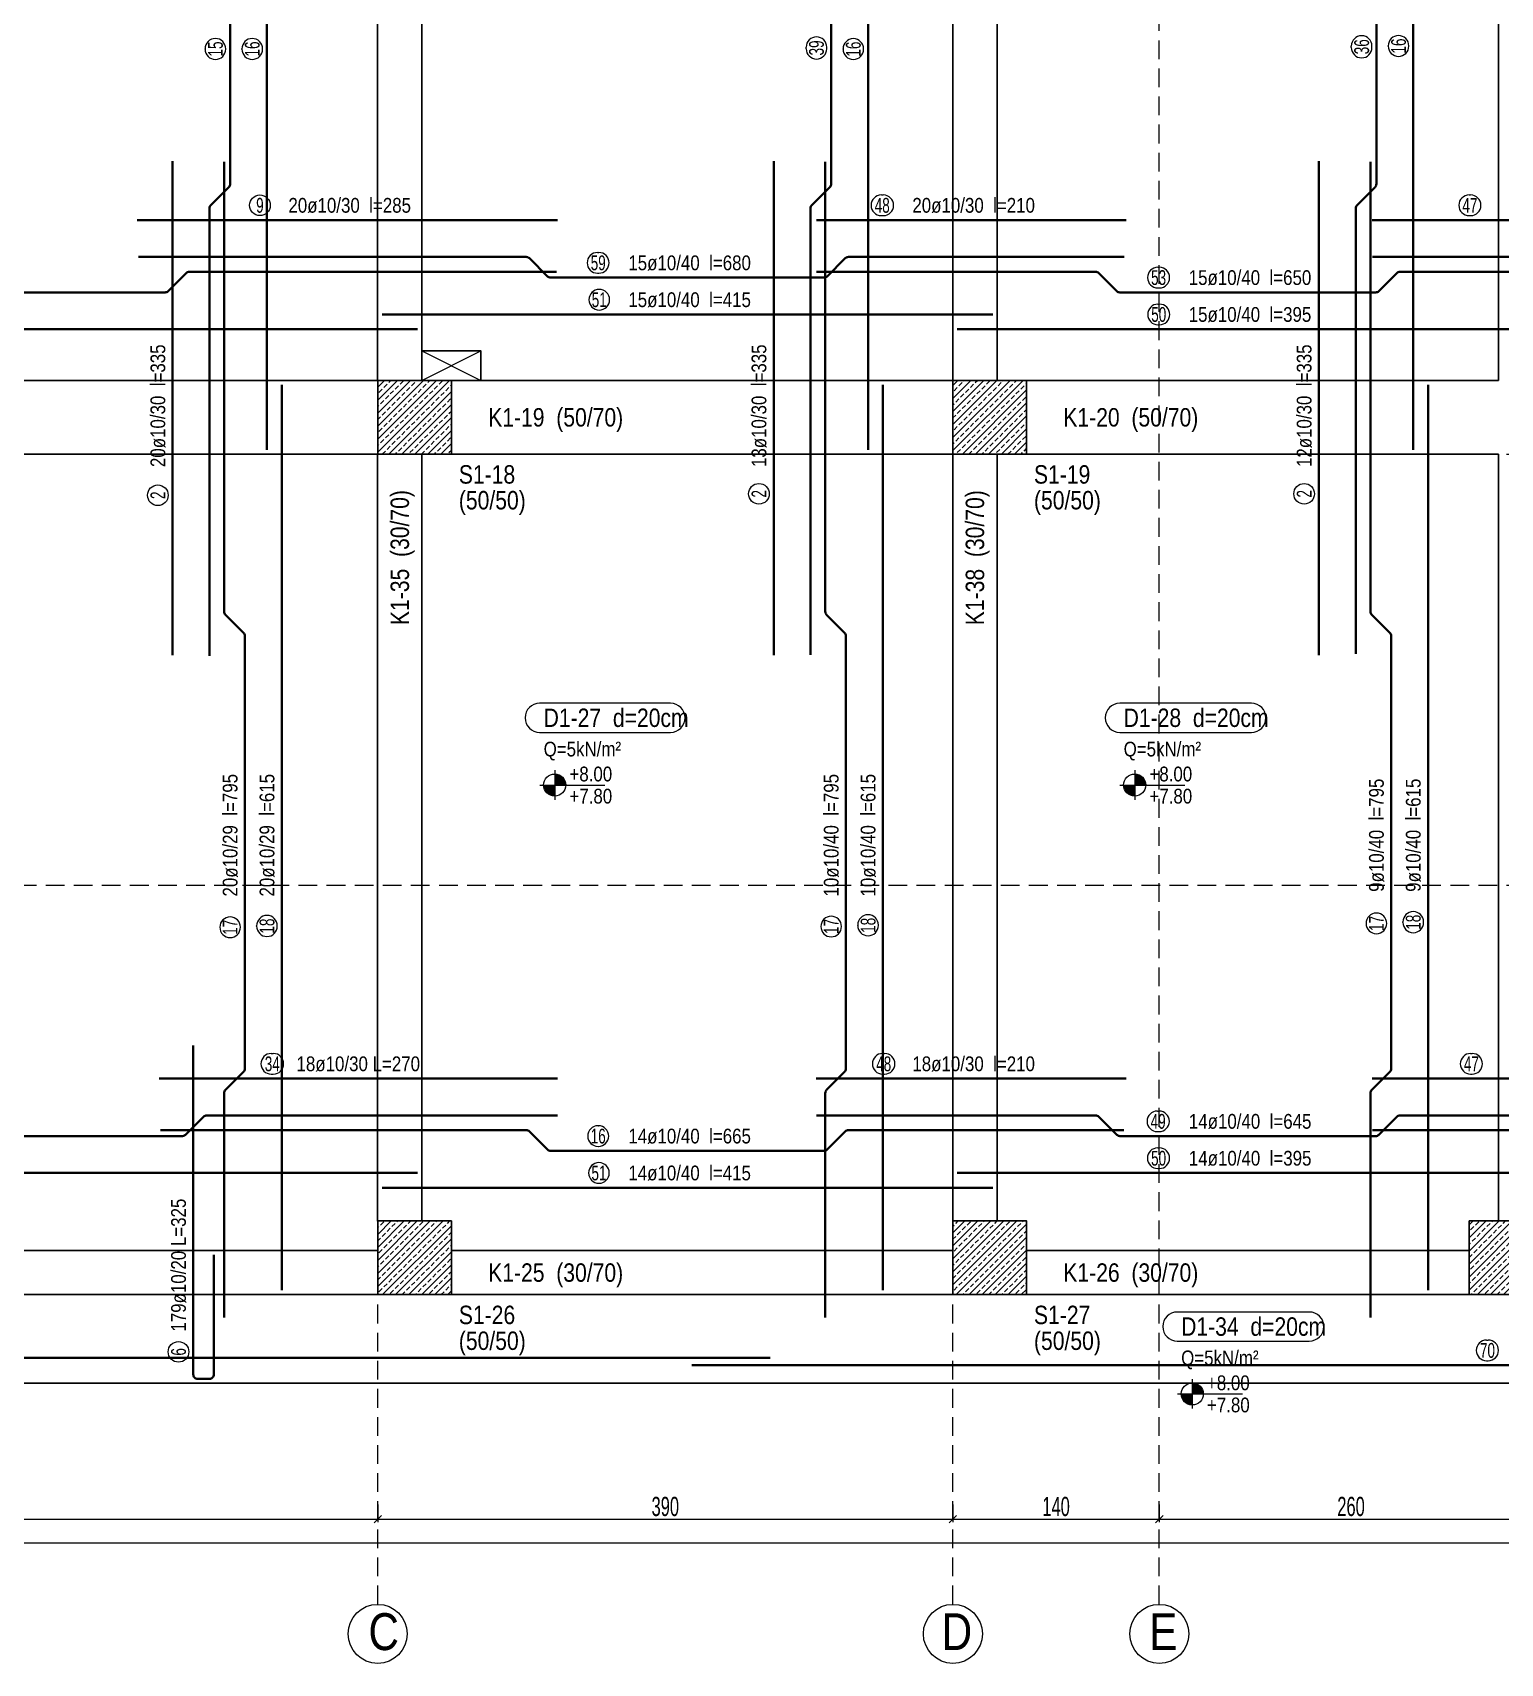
# Model space of a CAD drawing. Header units: millimetres. Extents: x 2876 to 7623, y 756 to 3416.
# Drawn here: x 4023 to 5018, y 758 to 1863 of the extents above; entities that cross this region are included whole.
import ezdxf
from ezdxf.enums import TextEntityAlignment as Align

# ---------------------------------------------------------------- set-up
doc = ezdxf.new("R2010")
doc.units = ezdxf.units.MM
doc.linetypes.add('DASHED', pattern=[19.05, 12.7, -6.35])
for name, color, linetype, lineweight in [('AKS BALONU (BEYKENT)', 7, 'Continuous', 20), ('AKS CIZGISI (BEYKENT)', 252, 'DASHED', 20), ('AKS NO (BEYKENT)', 3, 'Continuous', 20), ('AKS OLCU (BEYKENT)', 200, 'Continuous', 20), ('BOSLUK (BEYKENT)', 30, 'Continuous', 30), ('CIZGI (BEYKENT)', 1, 'Continuous', 20), ('DONATI (BEYKENT)', 4, 'Continuous', 40), ('DONATI YAZISI (BEYKENT)', 3, 'Continuous', 20), ('DOSEME ISMI (BEYKENT)', 9, 'Continuous', 20), ('DOSEME PAFTA (BEYKENT)', 3, 'Continuous', 20), ('DOSEME SINIRI (BEYKENT)', 2, 'Continuous', 30), ('KIRIS (BEYKENT)', 2, 'Continuous', 30), ('KIRIS ISMI (BEYKENT)', 40, 'Continuous', 20), ('KOLON (BEYKENT)', 3, 'Continuous', 30), ('KOLON ISMI (BEYKENT)', 91, 'Continuous', 20), ('KOT CIZGI (BEYKENT)', 120, 'Continuous', 20), ('KOT YAZI (BEYKENT)', 7, 'Continuous', 20), ('POZ BALON (BEYKENT)', 14, 'Continuous', 20), ('POZ NO (BEYKENT)', 2, 'Continuous', 20), ('TARAMA (BEYKENT)', 252, 'Continuous', 20), ('YAZI (BEYKENT)', 140, 'Continuous', 20)]:
    doc.layers.add(name, color=color, linetype=linetype, lineweight=lineweight)
doc.styles.add('DONATI YAZISI (BEYKENT)', font='')
doc.styles.add('DSMOLC-50', font='Bahnschrift Light Condensed', dxfattribs={"width": 0.75, "height": 13})
doc.styles.add('KOT (BEYKENT)', font='')
doc.styles.add('YAZI (BEYKENT)', font='')
doc.styles.get('DONATI YAZISI (BEYKENT)').set_extended_font_data('Bahnschrift Light Condensed')
doc.styles.get('KOT (BEYKENT)').set_extended_font_data('Bahnschrift Light Condensed')
doc.styles.get('YAZI (BEYKENT)').set_extended_font_data('Bahnschrift Light Condensed')
doc.dimstyles.new('DSMOLC-50', dxfattribs={"dimtxt": 13, "dimasz": 5, "dimexe": 2, "dimexo": 2, "dimgap": 2, "dimtad": 1, "dimdec": 0, "dimzin": 12, "dimdsep": 46, "dimtxsty": 'DSMOLC-50', "dimblk": 'OBLIQUE', "dimcen": 0, "dimclrt": 7, "dimadec": 0, "dimazin": 0, "dimtfac": 1, "dimtdec": 0, "dimtix": 1, "dimtmove": 2, "dimatfit": 3, "dimfxl": 1, "dimtzin": 0, "dimarcsym": 0})
pattern_1 = [(45, (1714.5124, -839.93), (-4.419417, 4.419417), []), (45, (1718.932, -839.93), (-4.419417, 4.419417), [3.125, -1.5625])]

# ---------------------------------------------------------------- blocks, each defined once
blk = doc.blocks.new('_Oblique')
at = {"color": 0, "linetype": 'ByBlock', "lineweight": -2}
blk.add_line((-0.5, -0.5), (0.5, 0.5), dxfattribs=at)
blk = doc.blocks.new('*D87')
at = {"layer": 'AKS OLCU (BEYKENT)', "color": 0, "lineweight": -2, "transparency": 16777216}
for p, q in [((3696.3, 865.4), (3696.3, 853.4)), ((4257.1, 865.4), (4257.1, 853.4)), ((3696.3, 855.4), (4257.1, 855.4))]:
    blk.add_line(p, q, dxfattribs=at)
at = {"layer": 'DEFPOINTS', "color": 0, "transparency": 16777216}
for p in [(3696.3, 867.4), (4257.1, 867.4), (4257.1, 855.4)]:
    blk.add_point(p, dxfattribs=at)
at = {"layer": 'AKS OLCU (BEYKENT)', "color": 0, "lineweight": -2, "transparency": 16777216, "xscale": 5, "yscale": 5, "zscale": 5, "rotation": 180}
blk.add_blockref('_Oblique', (3696.3, 855.4), dxfattribs=at)
at = {"layer": 'AKS OLCU (BEYKENT)', "color": 0, "lineweight": -2, "transparency": 16777216, "xscale": 5, "yscale": 5, "zscale": 5}
blk.add_blockref('_Oblique', (4257.1, 855.4), dxfattribs=at)
at = {"layer": 'AKS OLCU (BEYKENT)', "color": 7, "transparency": 16777216, "insert": (3976.7, 864), "char_height": 13, "attachment_point": 5, "style": 'DSMOLC-50'}
blk.add_mtext('561', dxfattribs=at)
blk = doc.blocks.new('*D88')
at = {"layer": 'AKS OLCU (BEYKENT)', "color": 0, "lineweight": -2, "transparency": 16777216}
for p, q in [((4257.1, 865.4), (4257.1, 853.4)), ((4647.1, 865.4), (4647.1, 853.4)), ((4257.1, 855.4), (4647.1, 855.4))]:
    blk.add_line(p, q, dxfattribs=at)
at = {"layer": 'DEFPOINTS', "color": 0, "transparency": 16777216}
for p in [(4257.1, 867.4), (4647.1, 867.4), (4647.1, 855.4)]:
    blk.add_point(p, dxfattribs=at)
at = {"layer": 'AKS OLCU (BEYKENT)', "color": 0, "lineweight": -2, "transparency": 16777216, "xscale": 5, "yscale": 5, "zscale": 5, "rotation": 180}
blk.add_blockref('_Oblique', (4257.1, 855.4), dxfattribs=at)
at = {"layer": 'AKS OLCU (BEYKENT)', "color": 0, "lineweight": -2, "transparency": 16777216, "xscale": 5, "yscale": 5, "zscale": 5}
blk.add_blockref('_Oblique', (4647.1, 855.4), dxfattribs=at)
at = {"layer": 'AKS OLCU (BEYKENT)', "color": 7, "transparency": 16777216, "insert": (4452.1, 864), "char_height": 13, "attachment_point": 5, "style": 'DSMOLC-50'}
blk.add_mtext('390', dxfattribs=at)
blk = doc.blocks.new('*D89')
at = {"layer": 'AKS OLCU (BEYKENT)', "color": 0, "lineweight": -2, "transparency": 16777216}
for p, q in [((4647.1, 865.4), (4647.1, 853.4)), ((4787.1, 865.4), (4787.1, 853.4)), ((4647.1, 855.4), (4787.1, 855.4))]:
    blk.add_line(p, q, dxfattribs=at)
at = {"layer": 'DEFPOINTS', "color": 0, "transparency": 16777216}
for p in [(4647.1, 867.4), (4787.1, 867.4), (4787.1, 855.4)]:
    blk.add_point(p, dxfattribs=at)
at = {"layer": 'AKS OLCU (BEYKENT)', "color": 0, "lineweight": -2, "transparency": 16777216, "xscale": 5, "yscale": 5, "zscale": 5, "rotation": 180}
blk.add_blockref('_Oblique', (4647.1, 855.4), dxfattribs=at)
at = {"layer": 'AKS OLCU (BEYKENT)', "color": 0, "lineweight": -2, "transparency": 16777216, "xscale": 5, "yscale": 5, "zscale": 5}
blk.add_blockref('_Oblique', (4787.1, 855.4), dxfattribs=at)
at = {"layer": 'AKS OLCU (BEYKENT)', "color": 7, "transparency": 16777216, "insert": (4717.1, 864), "char_height": 13, "attachment_point": 5, "style": 'DSMOLC-50'}
blk.add_mtext('140', dxfattribs=at)
blk = doc.blocks.new('*D90')
at = {"layer": 'AKS OLCU (BEYKENT)', "color": 0, "lineweight": -2, "transparency": 16777216}
for p, q in [((4787.1, 865.4), (4787.1, 853.4)), ((5047.1, 865.4), (5047.1, 853.4)), ((4787.1, 855.4), (5047.1, 855.4))]:
    blk.add_line(p, q, dxfattribs=at)
at = {"layer": 'DEFPOINTS', "color": 0, "transparency": 16777216}
for p in [(4787.1, 867.4), (5047.1, 867.4), (5047.1, 855.4)]:
    blk.add_point(p, dxfattribs=at)
at = {"layer": 'AKS OLCU (BEYKENT)', "color": 0, "lineweight": -2, "transparency": 16777216, "xscale": 5, "yscale": 5, "zscale": 5, "rotation": 180}
blk.add_blockref('_Oblique', (4787.1, 855.4), dxfattribs=at)
at = {"layer": 'AKS OLCU (BEYKENT)', "color": 0, "lineweight": -2, "transparency": 16777216, "xscale": 5, "yscale": 5, "zscale": 5}
blk.add_blockref('_Oblique', (5047.1, 855.4), dxfattribs=at)
at = {"layer": 'AKS OLCU (BEYKENT)', "color": 7, "transparency": 16777216, "insert": (4917.1, 864), "char_height": 13, "attachment_point": 5, "style": 'DSMOLC-50'}
blk.add_mtext('260', dxfattribs=at)
blk = doc.blocks.new('*D96')
at = {"layer": 'AKS OLCU (BEYKENT)', "color": 0, "lineweight": -2, "transparency": 16777216}
for p, q in [((3472.6, 865.4), (3472.6, 837.4)), ((6957.2, 865.4), (6957.2, 837.4)), ((3472.6, 839.4), (6957.2, 839.4))]:
    blk.add_line(p, q, dxfattribs=at)
at = {"layer": 'DEFPOINTS', "color": 0, "transparency": 16777216}
for p in [(3472.6, 867.4), (6957.2, 867.4), (6957.2, 839.4)]:
    blk.add_point(p, dxfattribs=at)
at = {"layer": 'AKS OLCU (BEYKENT)', "color": 0, "lineweight": -2, "transparency": 16777216, "xscale": 5, "yscale": 5, "zscale": 5, "rotation": 180}
blk.add_blockref('_Oblique', (3472.6, 839.4), dxfattribs=at)
at = {"layer": 'AKS OLCU (BEYKENT)', "color": 0, "lineweight": -2, "transparency": 16777216, "xscale": 5, "yscale": 5, "zscale": 5}
blk.add_blockref('_Oblique', (6957.2, 839.4), dxfattribs=at)
at = {"layer": 'AKS OLCU (BEYKENT)', "color": 7, "transparency": 16777216, "insert": (5214.9, 848), "char_height": 13, "attachment_point": 5, "style": 'DSMOLC-50'}
blk.add_mtext('3485', dxfattribs=at)

msp = doc.modelspace()

# ---------------------------------------------------------------- hatches: boundary and pattern name
at = {"layer": 'KOT CIZGI (BEYKENT)'}
h = msp.add_hatch(color=256, dxfattribs=at)
h.dxf.hatch_style = 1
h.paths.add_polyline_path([(4377.1, 1360.7), (4377.1, 1353.2), (4384.6, 1353.2, 0.414214)])
h = msp.add_hatch(color=256, dxfattribs=at)
h.dxf.hatch_style = 1
h.paths.add_polyline_path([(4770.4, 1360.7), (4770.4, 1353.2), (4777.9, 1353.2, 0.414214)])
h = msp.add_hatch(color=256, dxfattribs=at)
h.dxf.hatch_style = 1
h.paths.add_polyline_path([(4377.1, 1353.2), (4369.6, 1353.2, 0.414214), (4377.1, 1345.7)])
h = msp.add_hatch(color=256, dxfattribs=at)
h.dxf.hatch_style = 1
h.paths.add_polyline_path([(4770.4, 1353.2), (4762.9, 1353.2, 0.414214), (4770.4, 1345.7)])
h = msp.add_hatch(color=256, dxfattribs=at)
h.dxf.hatch_style = 1
h.paths.add_polyline_path([(4809.4, 940.4), (4801.9, 940.4, 0.414214), (4809.4, 932.9)])
h = msp.add_hatch(color=256, dxfattribs=at)
h.dxf.hatch_style = 1
h.paths.add_polyline_path([(4809.4, 947.9), (4809.4, 940.4), (4816.9, 940.4, 0.414214)])
at = {"layer": 'TARAMA (BEYKENT)'}
h = msp.add_hatch(dxfattribs=at)
h.set_pattern_fill('ANSI33', color=256, style=0, pattern_type=0)
h.set_pattern_definition(pattern_1)
h.paths.add_polyline_path([(4257.1, 1627.6), (4307.1, 1627.6), (4307.1, 1577.6), (4257.1, 1577.6)], flags=0)
h = msp.add_hatch(dxfattribs=at)
h.set_pattern_fill('ANSI33', color=256, style=0, pattern_type=0)
h.set_pattern_definition(pattern_1)
h.paths.add_polyline_path([(4647.1, 1627.6), (4697.1, 1627.6), (4697.1, 1577.6), (4647.1, 1577.6)], flags=0)
h = msp.add_hatch(dxfattribs=at)
h.set_pattern_fill('ANSI33', color=256, style=0, pattern_type=0)
h.set_pattern_definition(pattern_1)
h.paths.add_polyline_path([(4257.1, 1057.7), (4307.1, 1057.7), (4307.1, 1007.7), (4257.1, 1007.7)], flags=0)
h = msp.add_hatch(dxfattribs=at)
h.set_pattern_fill('ANSI33', color=256, style=0, pattern_type=0)
h.set_pattern_definition(pattern_1)
h.paths.add_polyline_path([(4647.1, 1057.7), (4697.1, 1057.7), (4697.1, 1007.7), (4647.1, 1007.7)], flags=0)
h = msp.add_hatch(dxfattribs=at)
h.set_pattern_fill('ANSI33', color=256, style=0, pattern_type=0)
h.set_pattern_definition(pattern_1)
h.paths.add_polyline_path([(4997.1, 1057.7), (5047.1, 1057.7), (5047.1, 1007.7), (4997.1, 1007.7)], flags=0)

# ---------------------------------------------------------------- linework, layer by layer
at = {"layer": 'AKS BALONU (BEYKENT)'}
for centre in [(4257.1, 777.7), (4647.1, 777.7), (4787.1, 777.7)]:
    msp.add_circle(centre, 20, dxfattribs=at)
at = {"layer": 'AKS CIZGISI (BEYKENT)'}
for p, q in [((4257.1, 797.7), (4257.1, 3167.2)), ((4647.1, 797.7), (4647.1, 3167.2)), ((4787.1, 797.7), (4787.1, 3167.2)), ((3136.6, 1577.6), (7543.1, 1577.6)), ((3136.6, 1285.3), (7543.1, 1285.3)), ((3136.6, 1007.7), (7543.1, 1007.7))]:
    msp.add_line(p, q, dxfattribs=at)
at = {"layer": 'BOSLUK (BEYKENT)'}
msp.add_lwpolyline([(4287.1, 1647.6), (4327.1, 1647.6), (4327.1, 1627.6), (4287.1, 1627.6)], close=True, dxfattribs=at)
at = {"layer": 'CIZGI (BEYKENT)'}
for p, q in [((4287.1, 1627.6), (4327.1, 1647.6)), ((4287.1, 1647.6), (4327.1, 1627.6))]:
    msp.add_line(p, q, dxfattribs=at)
at = {"layer": 'DONATI (BEYKENT)'}
for points in [[(4143, 1440.8), (4143, 1744.3, -0.198912), (4143.9, 1746.4), (4156.1, 1758.7, 0.198912), (4157, 1760.8), (4157, 2084.3, 0.198912), (4156.1, 2086.4), (4143.9, 2098.7, -0.198912), (4143, 2100.8), (4143, 2399.2)], [(4550.6, 1441.5), (4550.6, 1744.3, -0.198912), (4551.5, 1746.4), (4563.7, 1758.7, 0.198912), (4564.6, 1760.8), (4564.6, 2084.3, 0.198912), (4563.7, 2086.4), (4551.5, 2098.7, -0.198912), (4550.6, 2100.8), (4550.6, 2339.9)], [(4920.3, 1442.2), (4920.3, 1744.3, -0.198912), (4921.2, 1746.4), (4933.4, 1758.7, 0.198912), (4934.3, 1760.8), (4934.3, 2084.3, 0.198912), (4933.4, 2086.4), (4921.2, 2098.7, -0.198912), (4920.3, 2100.8), (4920.3, 2241.6, -0.414214), (4923.3, 2244.6), (4946.3, 2244.6)], [(4153, 992.3), (4153, 1144.4, -0.198912), (4153.9, 1146.5), (4166.1, 1158.8, 0.198912), (4167, 1160.9), (4167, 1454.3, 0.198912), (4166.1, 1456.5), (4153.9, 1468.7, -0.198912), (4153, 1470.8), (4153, 1775.7)], [(4560.6, 992.3), (4560.6, 1144.4, -0.198912), (4561.5, 1146.5), (4573.7, 1158.8, 0.198912), (4574.6, 1160.9), (4574.6, 1454.3, 0.198912), (4573.7, 1456.5), (4561.5, 1468.7, -0.198912), (4560.6, 1470.8), (4560.6, 1775.7)], [(4930.3, 992.3), (4930.3, 1144.4, -0.198912), (4931.2, 1146.5), (4943.4, 1158.8, 0.198912), (4944.3, 1160.9), (4944.3, 1454.3, 0.198912), (4943.4, 1456.5), (4931.2, 1468.7, -0.198912), (4930.3, 1470.8), (4930.3, 1775.7)], [(4094.8, 1711.3), (4357.8, 1711.3, -0.198912), (4359.9, 1710.4), (4372.2, 1698.1, 0.198912), (4374.3, 1697.3), (4559.8, 1697.3, 0.198912), (4561.9, 1698.1), (4574.1, 1710.4, -0.198912), (4576.3, 1711.3), (4763.2, 1711.3)], [(4931.6, 1711.3), (5156.8, 1711.3, -0.198912), (5158.9, 1710.4), (5171.2, 1698.1, 0.198912), (5173.3, 1697.3), (5475.8, 1697.3, 0.198912), (5477.9, 1698.1), (5490.1, 1710.4, -0.198912), (5492.3, 1711.3), (5710, 1711.3)], [(3564.9, 1701.3), (3740.3, 1701.3, -0.198912), (3742.4, 1700.4), (3754.6, 1688.1, 0.198912), (3756.7, 1687.3), (4112.9, 1687.3, 0.198912), (4115, 1688.1), (4127.2, 1700.4, -0.198912), (4129.4, 1701.3), (4378.3, 1701.3)], [(4554.7, 1701.3), (4743.8, 1701.3, -0.198912), (4746, 1700.4), (4758.2, 1688.1, 0.198912), (4760.3, 1687.3), (4933.9, 1687.3, 0.198912), (4936, 1688.1), (4948.2, 1700.4, -0.198912), (4950.3, 1701.3), (5188.1, 1701.3)], [(4146, 1034.7), (4146, 953.6, -0.414214), (4143, 950.6), (4135, 950.6, -0.414214), (4132, 953.6), (4132, 1176.6)], [(3525.7, 1129.2), (3787.4, 1129.2, -0.198912), (3789.6, 1128.3), (3801.8, 1116.1, 0.198912), (3803.9, 1115.2), (4124.7, 1115.2, 0.198912), (4126.8, 1116.1), (4139, 1128.3, -0.198912), (4141.2, 1129.2), (4379.1, 1129.2)], [(4554.7, 1129.2), (4743.8, 1129.2, -0.198912), (4746, 1128.3), (4758.2, 1116.1, 0.198912), (4760.3, 1115.2), (4933.8, 1115.2, 0.198912), (4936, 1116.1), (4948.2, 1128.3, -0.198912), (4950.3, 1129.2), (5188.1, 1129.2)], [(4109.7, 1119.2), (4357.8, 1119.2, -0.198912), (4359.9, 1118.3), (4372.2, 1106.1, 0.198912), (4374.3, 1105.2), (4559.8, 1105.2, 0.198912), (4561.9, 1106.1), (4574.1, 1118.3, -0.198912), (4576.3, 1119.2), (4763.1, 1119.2)], [(4931.6, 1119.2), (5156.9, 1119.2, -0.198912), (5159, 1118.3), (5171.3, 1106.1, 0.198912), (5173.4, 1105.2), (5475.8, 1105.2, 0.198912), (5477.9, 1106.1), (5490.1, 1118.3, -0.198912), (5492.3, 1119.2), (5710, 1119.2)]]:
    msp.add_lwpolyline(points, format="xyb", dxfattribs=at)
for points in [[(4182, 1580.6), (4182, 2244.6)], [(4589.6, 1580.6), (4589.6, 2244.6)], [(4959.3, 1580.6), (4959.3, 2244.6)], [(4118, 1441.3), (4118, 1776.3)], [(4525.6, 1441.3), (4525.6, 1776.3)], [(4895.3, 1441.3), (4895.3, 1776.3)], [(4094, 1736.3), (4379, 1736.3)], [(4554.6, 1736.3), (4764.6, 1736.3)], [(4931.5, 1736.3), (5186.5, 1736.3)], [(4260, 1672.3), (4674.1, 1672.3)], [(3584.5, 1662.3), (4284.1, 1662.3)], [(4650, 1662.3), (5044.1, 1662.3)], [(4192, 1010.7), (4192, 1624.6)], [(4599.6, 1010.7), (4599.6, 1624.6)], [(4969.3, 1010.7), (4969.3, 1624.6)], [(4108.9, 1154.2), (4378.9, 1154.2)], [(4554.5, 1154.2), (4764.6, 1154.2)], [(4931.5, 1154.2), (5186.5, 1154.2)], [(3637, 1090.2), (4284.1, 1090.2)], [(4650, 1090.2), (5044.2, 1090.2)], [(4260, 1080.2), (4674.1, 1080.2)], [(3323.1, 964.9), (4523.1, 964.9)], [(4470.1, 959.9), (5670.1, 959.9)]]:
    msp.add_lwpolyline(points, dxfattribs=at)
at = {"layer": 'DOSEME PAFTA (BEYKENT)', "lineweight": -3}
for points in [[(4366.9, 1388.9), (4455.6, 1388.9, 1), (4455.6, 1408.7), (4366.9, 1408.7, 1)], [(4760.3, 1388.9), (4849.5, 1388.9, 1), (4849.5, 1408.7), (4760.3, 1408.7, 1)], [(4799.3, 976.2), (4888.8, 976.2, 1), (4888.8, 995.9), (4799.3, 995.9, 1)]]:
    msp.add_lwpolyline(points, format="xyb", close=True, dxfattribs=at)
at = {"layer": 'DOSEME SINIRI (BEYKENT)'}
msp.add_lwpolyline([(3886.1, 2977.2), (7365.5, 2977.4), (7007.2, 947.6), (3315.3, 947.6)], close=True, dxfattribs=at)
at = {"layer": 'KIRIS (BEYKENT)'}
for p, q in [((4257, 2217.5), (4257, 1627.5)), ((4287.1, 2217.5), (4287.1, 1627.5)), ((4647.1, 2217.6), (4647, 1627.5)), ((4677.1, 2217.6), (4677.1, 1627.5)), ((5017.2, 2217.5), (5017.1, 1627.6)), ((3618.8, 1627.6), (4257, 1627.6)), ((4307, 1627.6), (4647, 1627.6)), ((4697, 1627.6), (5017.1, 1627.6)), ((3618.8, 1577.6), (4257, 1577.6)), ((4257, 1577.5), (4257, 1057.6)), ((4287.1, 1577.5), (4287.1, 1057.6)), ((4307, 1577.6), (4647, 1577.6)), ((4647, 1577.5), (4647, 1057.6)), ((4677.1, 1577.5), (4677.1, 1057.6)), ((4697, 1577.6), (5017.1, 1577.6)), ((5017.1, 1577.6), (5017.1, 1057.6)), ((3746.2, 1037.7), (4257, 1037.7)), ((4307, 1037.7), (4647, 1037.7)), ((4697, 1037.7), (4997.2, 1037.7)), ((3746.2, 1007.7), (4257, 1007.7)), ((4307, 1007.7), (4647, 1007.7)), ((4697, 1007.7), (4997.2, 1007.7))]:
    msp.add_line(p, q, dxfattribs=at)
at = {"layer": 'KOLON (BEYKENT)'}
for points in [[(4257.1, 1627.6), (4307.1, 1627.6), (4307.1, 1577.6), (4257.1, 1577.6)], [(4647.1, 1627.6), (4697.1, 1627.6), (4697.1, 1577.6), (4647.1, 1577.6)], [(4257.1, 1057.7), (4307.1, 1057.7), (4307.1, 1007.7), (4257.1, 1007.7)], [(4647.1, 1057.7), (4697.1, 1057.7), (4697.1, 1007.7), (4647.1, 1007.7)], [(4997.1, 1057.7), (5047.1, 1057.7), (5047.1, 1007.7), (4997.1, 1007.7)]]:
    msp.add_lwpolyline(points, close=True, dxfattribs=at)
at = {"layer": 'KOT CIZGI (BEYKENT)'}
for p, q in [((4377.1, 1363.2), (4377.1, 1343.2)), ((4770.4, 1363.2), (4770.4, 1343.2)), ((4367.1, 1353.2), (4411.1, 1353.2)), ((4760.4, 1353.2), (4804.4, 1353.2)), ((4799.4, 940.4), (4843.5, 940.4)), ((4809.4, 950.4), (4809.4, 930.4))]:
    msp.add_line(p, q, dxfattribs=at)
for centre in [(4377.1, 1353.2), (4770.4, 1353.2), (4809.4, 940.4)]:
    msp.add_circle(centre, 7.5, dxfattribs=at)
at = {"layer": 'POZ BALON (BEYKENT)'}
for p, q in [((4140, 1852.2), (4140, 1852.4)), ((4154, 1852.2), (4154, 1852.4)), ((4165, 1852.2), (4165, 1852.4)), ((4179, 1852.2), (4179, 1852.4)), ((4547.6, 1852.5), (4547.6, 1853.5)), ((4561.6, 1852.5), (4561.6, 1853.5)), ((4572.6, 1852.2), (4572.6, 1852.3)), ((4586.6, 1852.2), (4586.6, 1852.3)), ((4917.3, 1853.3), (4917.3, 1854.3)), ((4931.3, 1853.3), (4931.3, 1854.3)), ((4942.3, 1854.3), (4942.3, 1854.4)), ((4956.3, 1854.3), (4956.3, 1854.4)), ((4598.6, 1753.3), (4599.9, 1753.3)), ((4997.2, 1753.3), (4998.2, 1753.3)), ((4598.6, 1739.3), (4599.9, 1739.3)), ((4997.2, 1739.3), (4998.2, 1739.3)), ((4406.1, 1714.3), (4407, 1714.3)), ((4786.1, 1704.3), (4787.1, 1704.3)), ((4406.1, 1700.3), (4407, 1700.3)), ((4407.3, 1689.3), (4407.3, 1689.3)), ((4786.1, 1690.3), (4787.1, 1690.3)), ((4407.3, 1675.3), (4407.3, 1675.3)), ((4786.2, 1679.3), (4787.2, 1679.3)), ((4786.2, 1665.3), (4787.2, 1665.3)), ((4150, 1256.8), (4150, 1256.8)), ((4164, 1256.8), (4164, 1256.8)), ((4175, 1257.5), (4175, 1257.8)), ((4189, 1257.5), (4189, 1257.8)), ((4557.6, 1257.3), (4557.6, 1257.3)), ((4571.6, 1257.3), (4571.6, 1257.3)), ((4582.6, 1258), (4582.6, 1258.3)), ((4596.6, 1258), (4596.6, 1258.3)), ((4927.3, 1259.4), (4927.3, 1259.4)), ((4941.3, 1259.4), (4941.3, 1259.4)), ((4952.3, 1260.1), (4952.3, 1260.4)), ((4966.3, 1260.1), (4966.3, 1260.4)), ((4184.9, 1171.2), (4186.3, 1171.2)), ((4599.5, 1171.2), (4600.8, 1171.2)), ((4998.2, 1171.2), (4999.2, 1171.2)), ((4184.9, 1157.2), (4186.3, 1157.2)), ((4599.5, 1157.2), (4600.8, 1157.2)), ((4998.2, 1157.2), (4999.2, 1157.2)), ((4785.8, 1132.2), (4786.9, 1132.2)), ((4406.5, 1122.2), (4406.7, 1122.2)), ((4785.8, 1118.2), (4786.9, 1118.2)), ((4406.5, 1108.2), (4406.7, 1108.2)), ((4786, 1107.2), (4787.1, 1107.2)), ((4407.1, 1097.2), (4407.1, 1097.2)), ((4786, 1093.2), (4787.1, 1093.2)), ((4407.1, 1083.2), (4407.1, 1083.2)), ((5009, 976.9), (5010.1, 976.9)), ((5009, 962.9), (5010.1, 962.9))]:
    msp.add_line(p, q, dxfattribs=at)
for centre in [(4177.2, 1746.3), (4108, 1549.7), (4515.6, 1550.7), (4885.3, 1550.7), (4122, 968.9)]:
    msp.add_circle(centre, 7, dxfattribs=at)
for centre, start, end in [((4147, 1852.4), 0, 180), ((4172, 1852.4), 0, 180), ((4554.6, 1853.5), 0, 180), ((4579.6, 1852.3), 0, 180), ((4924.3, 1854.3), 0, 180), ((4949.3, 1854.4), 0, 180), ((4147, 1852.2), 180, 0), ((4172, 1852.2), 180, 0), ((4554.6, 1852.5), 180, 0), ((4579.6, 1852.2), 180, 0), ((4924.3, 1853.3), 180, 0), ((4949.3, 1854.3), 180, 0), ((4598.6, 1746.3), 90, 270), ((4599.9, 1746.3), 270, 90), ((4997.2, 1746.3), 90, 270), ((4998.2, 1746.3), 270, 90), ((4406.1, 1707.3), 90, 270), ((4407, 1707.3), 270, 90), ((4786.1, 1697.3), 90, 270), ((4787.1, 1697.3), 270, 90), ((4407.3, 1682.3), 90, 270), ((4407.3, 1682.3), 270, 90), ((4786.2, 1672.3), 90, 270), ((4787.2, 1672.3), 270, 90), ((4157, 1256.8), 0, 180), ((4182, 1257.8), 0, 180), ((4564.6, 1257.3), 0, 180), ((4589.6, 1258.3), 0, 180), ((4934.3, 1259.4), 0, 180), ((4959.3, 1260.4), 0, 180), ((4157, 1256.8), 180, 0), ((4182, 1257.5), 180, 0), ((4564.6, 1257.3), 180, 0), ((4589.6, 1258), 180, 0), ((4934.3, 1259.4), 180, 0), ((4959.3, 1260.1), 180, 0), ((4184.9, 1164.2), 90, 270), ((4186.3, 1164.2), 270, 90), ((4599.5, 1164.2), 90, 270), ((4600.8, 1164.2), 270, 90), ((4998.2, 1164.2), 90, 270), ((4999.2, 1164.2), 270, 90), ((4785.8, 1125.2), 90, 270), ((4786.9, 1125.2), 270, 90), ((4406.5, 1115.2), 90, 270), ((4406.7, 1115.2), 270, 90), ((4786, 1100.2), 90, 270), ((4787.1, 1100.2), 270, 90), ((4407.1, 1090.2), 90, 270), ((4407.1, 1090.2), 270, 90), ((5009, 969.9), 90, 270), ((5010.1, 969.9), 270, 90)]:
    msp.add_arc(centre, 7, start, end, dxfattribs=at)

# ---------------------------------------------------------------- texts
at = {"layer": 'AKS NO (BEYKENT)', "style": 'YAZI (BEYKENT)'}
for s, p in [('C', (4250.8, 766.7)), ('D', (4639.5, 766.7)), ('E', (4780.3, 766.7))]:
    msp.add_text(s, height=25, dxfattribs=at).set_placement(p)
at = {"layer": 'DONATI YAZISI (BEYKENT)', "style": 'DONATI YAZISI (BEYKENT)'}
for s, p in [(' 20ø10/30  l=285', (4236.5, 1746.3)), (' 20ø10/30  l=210', (4659.6, 1746.3)), (' 15ø10/40  l=680', (4467, 1707.3)), (' 15ø10/40  l=650', (4847, 1697.3)), (' 15ø10/40  l=415', (4467, 1682.3)), (' 15ø10/40  l=395', (4847, 1672.3)), ('18ø10/30 L=270', (4243.9, 1164.2)), (' 18ø10/30  l=210', (4659.6, 1164.2)), (' 14ø10/40  l=645', (4847.1, 1125.2)), (' 14ø10/40  l=665', (4467, 1115.2)), (' 14ø10/40  l=415', (4467, 1090.2)), (' 14ø10/40  l=395', (4847.1, 1100.2))]:
    msp.add_text(s, height=10, dxfattribs=at).set_placement(p, align=Align.MIDDLE_CENTER)
for s, p in [(' 20ø10/30  l=335', (4108, 1608.8)), (' 13ø10/30  l=335', (4515.6, 1608.8)), (' 12ø10/30  l=335', (4885.3, 1608.8)), (' 20ø10/29  l=795', (4157, 1317.6)), (' 20ø10/29  l=615', (4182, 1317.6)), (' 10ø10/40  l=795', (4564.6, 1317.6)), (' 10ø10/40  l=615', (4589.6, 1317.6)), (' 9ø10/40  l=795', (4934.3, 1317.6)), (' 9ø10/40  l=615', (4959.3, 1317.6)), ('179ø10/20 L=325', (4122, 1027.7))]:
    msp.add_text(s, height=10, rotation=90, dxfattribs=at).set_placement(p, align=Align.MIDDLE_CENTER)
at = {"layer": 'DOSEME ISMI (BEYKENT)', "style": 'YAZI (BEYKENT)'}
for s, p in [('D1-27  d=20cm', (4369.6, 1392.6)), ('D1-28  d=20cm', (4762.9, 1392.6)), ('D1-34  d=20cm', (4801.9, 979.8))]:
    msp.add_text(s, height=12.5, dxfattribs=at).set_placement(p)
at = {"layer": 'KIRIS ISMI (BEYKENT)', "style": 'YAZI (BEYKENT)'}
for s, p in [('K1-19  (50/70)', (4332, 1596.3)), ('K1-20  (50/70)', (4722, 1596.3)), ('K1-25  (30/70)', (4332, 1016.4)), ('K1-26  (30/70)', (4722, 1016.4))]:
    msp.add_text(s, height=12.5, dxfattribs=at).set_placement(p)
for s, p in [('K1-35  (30/70)', (4278.3, 1461.7)), ('K1-38  (30/70)', (4668.3, 1461.6))]:
    msp.add_text(s, height=12.5, rotation=90, dxfattribs=at).set_placement(p)
at = {"layer": 'KOLON ISMI (BEYKENT)', "style": 'YAZI (BEYKENT)'}
for s, p in [('S1-18', (4312.1, 1557.6)), ('S1-19', (4702.1, 1557.6)), ('(50/50)', (4312.1, 1540.1)), ('(50/50)', (4702.1, 1540.1)), ('S1-26', (4312.1, 987.7)), ('S1-27', (4702.1, 987.7)), ('(50/50)', (4312.1, 970.2)), ('(50/50)', (4702.1, 970.2))]:
    msp.add_text(s, height=12.5, dxfattribs=at).set_placement(p)
at = {"layer": 'KOT YAZI (BEYKENT)', "style": 'KOT (BEYKENT)'}
for s, p in [('+8.00', (4387.1, 1355.7)), ('+8.00', (4780.4, 1355.7)), ('+7.80', (4387.1, 1340.7)), ('+7.80', (4780.4, 1340.7)), ('+8.00', (4819.4, 942.9)), ('+7.80', (4819.4, 927.9))]:
    msp.add_text(s, height=10, dxfattribs=at).set_placement(p)
at = {"layer": 'POZ NO (BEYKENT)', "style": 'YAZI (BEYKENT)', "width": 0.8}
for s, p in [('39', (4554.6, 1853)), ('36', (4924.3, 1853.8)), ('16', (4949.3, 1854.3)), ('15', (4147, 1852.3)), ('16', (4172, 1852.3)), ('16', (4579.6, 1852.2)), ('2', (4108, 1549.7)), ('2', (4515.6, 1550.7)), ('2', (4885.3, 1550.7)), ('17', (4157, 1256.8)), ('18', (4182, 1257.6)), ('17', (4564.6, 1257.3)), ('18', (4589.6, 1258.1)), ('17', (4934.3, 1259.4)), ('18', (4959.3, 1260.2)), ('6', (4122, 968.9))]:
    msp.add_text(s, height=10, rotation=90, dxfattribs=at).set_placement(p, align=Align.MIDDLE_CENTER)
for s, p in [('9', (4177.2, 1746.3)), ('48', (4599.2, 1746.3)), ('47', (4997.7, 1746.3)), ('59', (4406.6, 1707.3)), ('53', (4786.6, 1697.3)), ('51', (4407.3, 1682.3)), ('50', (4786.7, 1672.3)), ('34', (4185.6, 1164.2)), ('48', (4600.2, 1164.2)), ('47', (4998.7, 1164.2)), ('49', (4786.3, 1125.2)), ('16', (4406.6, 1115.2)), ('51', (4407.1, 1090.2)), ('50', (4786.6, 1100.2)), ('70', (5009.6, 969.9))]:
    msp.add_text(s, height=10, dxfattribs=at).set_placement(p, align=Align.MIDDLE_CENTER)
at = {"layer": 'YAZI (BEYKENT)', "style": 'YAZI (BEYKENT)'}
for p in [(4369.6, 1372.6), (4762.9, 1372.6), (4801.9, 959.8)]:
    msp.add_text('Q=5kN/m²', height=10, dxfattribs=at).set_placement(p)

# ---------------------------------------------------------------- dimensions: what is measured, and where the dimension line sits
at = {"layer": 'AKS OLCU (BEYKENT)'}
for base, p1, p2, picture, middle in [((6957.2, 839.4), (3472.6, 867.4), (6957.2, 867.4), '*D96', (5214.9, 848)), ((4257.1, 855.4), (3696.3, 867.4), (4257.1, 867.4), '*D87', (3976.7, 864)), ((4647.1, 855.4), (4257.1, 867.4), (4647.1, 867.4), '*D88', (4452.1, 864)), ((4787.1, 855.4), (4647.1, 867.4), (4787.1, 867.4), '*D89', (4717.1, 864)), ((5047.1, 855.4), (4787.1, 867.4), (5047.1, 867.4), '*D90', (4917.1, 864))]:
    dim = msp.add_linear_dim(base=base, p1=p1, p2=p2, dimstyle='DSMOLC-50', dxfattribs=at)
    dim.commit()
    dim.dimension.update_dxf_attribs({"geometry": picture, "text_midpoint": middle})

doc.saveas('drawing.dxf')
